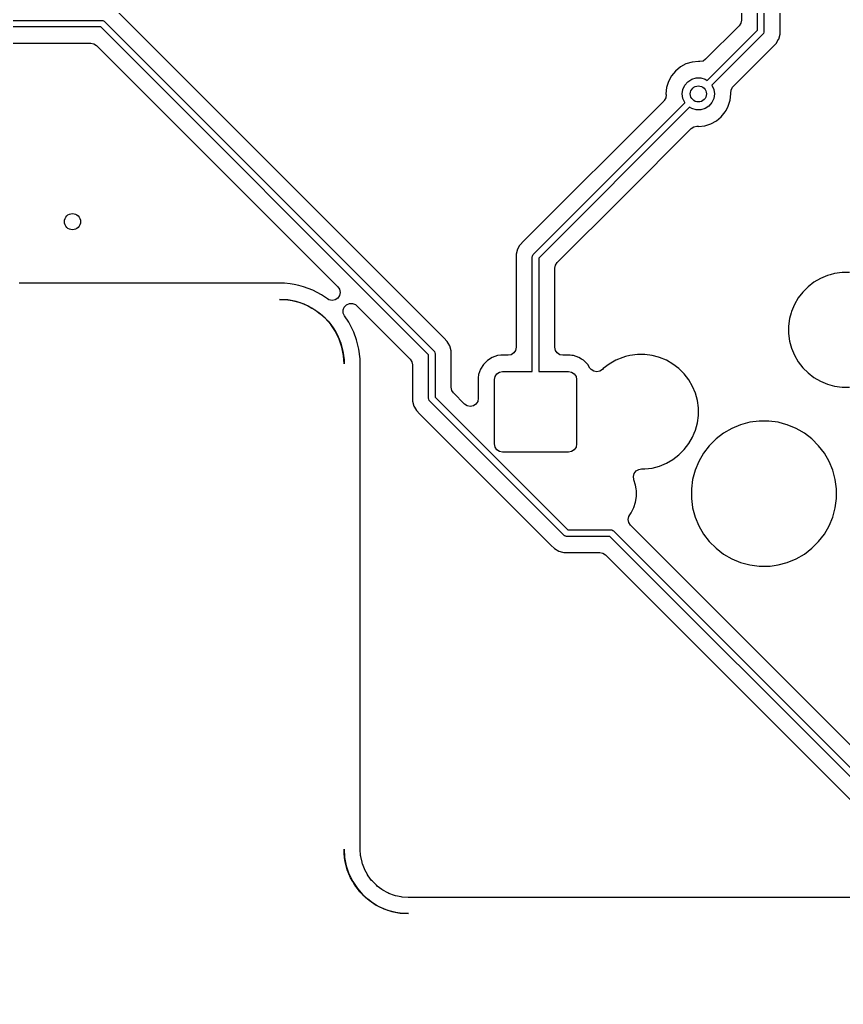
# Model space of a CAD drawing. Extents: x 17 to 170, y -181 to -32.
# Drawn here: x 95.4 to 120.95, y -145.36 to -114.83 of the extents above; entities that cross this region are included whole.
import ezdxf

# ---------------------------------------------------------------- set-up
doc = ezdxf.new("R2010")
doc.units = 0
doc.layers.add('BLACK', color=7, linetype='CONTINUOUS')

msp = doc.modelspace()

# ---------------------------------------------------------------- linework, layer by layer
at = {"layer": 'BLACK', "linetype": 'CONTINUOUS'}
for p, q in [((118.29, -115.15337), (118.29, -109.185)), ((118.49, -109.185), (118.49, -115.194792)), ((117.7895, -109.934498), (117.7895, -114.842916)), ((118.9905, -115.100457), (118.9905, -111.223029)), ((108.557195, -124.696609), (98.444999, -114.584413)), ((64.846873, -114.853127), (97.964478, -114.853127)), ((97.923056, -115.053127), (64.888294, -115.053127)), ((108.088482, -125.218553), (97.923056, -115.053127)), ((97.964478, -114.853127), (97.983987, -114.855048)), ((97.983987, -114.855048), (98.020035, -114.86998)), ((98.020035, -114.86998), (98.035189, -114.882416)), ((98.035189, -114.882416), (108.259193, -125.10642)), ((117.71657, -115.018986), (116.681283, -116.054272)), ((117.770546, -114.938204), (117.71657, -115.018986)), ((117.7895, -114.842916), (117.770546, -114.938204)), ((118.990501, -115.100475), (118.9905, -115.100457)), ((118.990501, -115.115735), (118.990501, -115.100475)), ((118.990501, -115.273849), (118.990501, -115.115735)), ((116.727946, -116.715423), (118.29, -115.15337)), ((118.460711, -115.265503), (116.872402, -116.853811)), ((118.473147, -115.250349), (118.460711, -115.265503)), ((118.488079, -115.214301), (118.473147, -115.250349)), ((118.49, -115.194792), (118.488079, -115.214301)), ((118.949577, -115.426577), (118.990501, -115.273849)), ((93.514182, -115.553627), (97.612603, -115.553627)), ((97.612603, -115.553627), (97.707891, -115.572581)), ((97.707891, -115.572581), (97.788673, -115.626557)), ((97.788673, -115.626557), (105.268462, -123.106346)), ((117.530509, -116.903516), (118.758713, -115.675313)), ((118.758713, -115.675313), (118.758716, -115.675312)), ((118.758716, -115.675312), (118.87052, -115.563508)), ((118.87052, -115.563508), (118.945495, -115.433647)), ((118.945495, -115.433647), (118.949577, -115.426577)), ((115.897364, -116.29298), (115.745021, -116.418006)), ((116.071167, -116.20008), (115.897364, -116.29298)), ((116.071175, -116.200077), (116.071167, -116.20008)), ((116.259769, -116.142867), (116.071175, -116.200077)), ((116.455901, -116.123551), (116.259769, -116.142867)), ((116.480814, -116.126004), (116.455901, -116.123551)), ((116.505213, -116.127202), (116.480814, -116.126004)), ((116.600501, -116.108248), (116.505213, -116.127202)), ((116.681283, -116.054272), (116.600501, -116.108248)), ((115.619989, -116.570355), (115.527089, -116.744158)), ((115.745015, -116.418012), (115.619989, -116.570355)), ((115.745021, -116.418006), (115.745015, -116.418012)), ((116.248193, -116.674076), (116.384744, -116.633981)), ((116.384744, -116.633981), (116.527058, -116.633981)), ((116.527058, -116.633981), (116.663609, -116.674076)), ((115.469876, -116.93276), (115.45056, -117.128892)), ((115.527086, -116.744166), (115.469876, -116.93276)), ((115.527089, -116.744158), (115.527086, -116.744166)), ((115.976155, -116.988026), (116.035274, -116.858572)), ((116.035274, -116.858572), (116.128471, -116.751017)), ((116.128471, -116.751017), (116.248193, -116.674076)), ((116.663609, -116.674076), (116.727946, -116.715423)), ((116.872402, -116.853811), (116.876528, -116.858572)), ((116.876528, -116.858572), (116.935647, -116.988026)), ((117.46831, -117.007299), (117.514107, -116.921615)), ((117.514107, -116.921615), (117.530509, -116.903516)), ((115.443487, -117.250492), (115.397686, -117.336173)), ((115.453013, -117.153805), (115.443487, -117.250492)), ((115.45056, -117.128892), (115.453013, -117.153805)), ((115.955901, -117.128892), (115.976155, -116.988026)), ((115.976155, -117.269758), (115.955901, -117.128892)), ((116.935647, -116.988026), (116.955901, -117.128892)), ((116.955901, -117.128892), (116.935647, -117.269758)), ((117.441925, -117.325024), (117.461242, -117.128892)), ((117.458788, -117.103981), (117.46831, -117.007299)), ((117.461242, -117.128892), (117.458788, -117.103981)), ((115.381281, -117.354274), (111.036286, -121.699271)), ((111.334289, -122.109082), (116.039399, -117.403972)), ((116.183854, -117.542359), (111.505, -122.221214)), ((115.397686, -117.336173), (115.381281, -117.354274)), ((116.035274, -117.399212), (115.976155, -117.269758)), ((116.039399, -117.403972), (116.035274, -117.399212)), ((116.248193, -117.583708), (116.183854, -117.542359)), ((116.783331, -117.506767), (116.663609, -117.583708)), ((116.876528, -117.399212), (116.783331, -117.506767)), ((116.935647, -117.269758), (116.876528, -117.399212)), ((117.315037, -117.643977), (117.384712, -117.513625)), ((117.384712, -117.513623), (117.384715, -117.513619)), ((117.384712, -117.513625), (117.384712, -117.513623)), ((117.384715, -117.513619), (117.441925, -117.325024)), ((116.384744, -117.623803), (116.248193, -117.583708)), ((116.527058, -117.623803), (116.384744, -117.623803)), ((116.663609, -117.583708), (116.527058, -117.623803)), ((117.014439, -117.964802), (117.166784, -117.839775)), ((117.166784, -117.839775), (117.291811, -117.68743)), ((117.291811, -117.68743), (117.315037, -117.643977)), ((116.23052, -118.203507), (116.311299, -118.149534)), ((116.311299, -118.149534), (116.406587, -118.13058)), ((116.406587, -118.13058), (116.430993, -118.131779)), ((116.430993, -118.131779), (116.445659, -118.133224)), ((116.445659, -118.133224), (116.455899, -118.134233)), ((116.455899, -118.134233), (116.455901, -118.134233)), ((116.455901, -118.134233), (116.652033, -118.114916)), ((116.652033, -118.114916), (116.840628, -118.057706)), ((116.840628, -118.057706), (116.847463, -118.054053)), ((116.847463, -118.054053), (117.014437, -117.964803)), ((117.014436, -117.964803), (117.014439, -117.964802)), ((117.014437, -117.964803), (117.014436, -117.964803)), ((114.118569, -120.315459), (116.23052, -118.203507)), ((112.07843, -122.355598), (114.118569, -120.315459)), ((110.92448, -121.811076), (110.911084, -121.834281)), ((110.924481, -121.811075), (110.92448, -121.811076)), ((111.036286, -121.699271), (110.924481, -121.811075)), ((110.845422, -121.948008), (110.804499, -122.100736)), ((110.804499, -122.100736), (110.804499, -122.278915)), ((110.845424, -121.948005), (110.845422, -121.948008)), ((110.911082, -121.834283), (110.845424, -121.948005)), ((110.911084, -121.834281), (110.911082, -121.834283)), ((111.306921, -122.160284), (111.321853, -122.124236)), ((111.321853, -122.124236), (111.334289, -122.109082)), ((110.804499, -122.278915), (110.8045, -122.278928)), ((110.8045, -122.278928), (110.8045, -124.9855)), ((111.305, -122.179793), (111.306921, -122.160284)), ((111.305, -125.735), (111.305, -122.179793)), ((111.505, -122.221214), (111.505, -125.735)), ((112.0055, -122.531668), (112.024454, -122.43638)), ((112.024454, -122.43638), (112.07843, -122.355598)), ((112.0055, -124.328628), (112.0055, -122.531668)), ((120.548832, -122.735795), (120.458051, -122.76012)), ((120.682874, -122.699879), (120.548832, -122.735795)), ((120.682878, -122.699878), (120.682874, -122.699879)), ((120.68288, -122.699878), (120.682878, -122.699878)), ((120.913628, -122.6695), (120.68288, -122.699878)), ((121.146372, -122.6695), (120.913628, -122.6695)), ((95.4089, -122.9995), (95.391136, -122.998866)), ((103.616246, -122.9995), (95.4089, -122.9995)), ((103.616252, -122.9995), (103.616246, -122.9995)), ((103.792277, -123.020873), (103.616252, -122.9995)), ((103.916547, -123.035962), (103.792277, -123.020873)), ((103.916549, -123.035962), (103.916547, -123.035962)), ((103.916551, -123.035963), (103.916549, -123.035962)), ((104.059084, -123.071094), (103.916551, -123.035963)), ((120.041467, -122.965558), (119.856819, -123.107244)), ((120.243032, -122.849184), (120.041467, -122.965558)), ((120.243041, -122.849179), (120.243032, -122.849184)), ((120.458051, -122.76012), (120.243041, -122.849179)), ((104.210267, -123.108357), (104.059084, -123.071094)), ((104.493107, -123.215624), (104.210267, -123.108357)), ((104.493124, -123.215632), (104.493107, -123.215624)), ((104.760954, -123.3562), (104.493124, -123.215632)), ((104.760972, -123.356211), (104.760954, -123.3562)), ((104.950944, -123.487339), (104.760972, -123.356211)), ((105.268462, -123.106346), (105.322438, -123.187128)), ((105.322438, -123.187128), (105.341392, -123.282416)), ((105.341392, -123.282416), (105.322438, -123.377704)), ((119.692244, -123.271819), (119.550558, -123.456467)), ((119.692247, -123.271815), (119.692244, -123.271819)), ((119.856815, -123.107247), (119.692247, -123.271815)), ((119.856819, -123.107244), (119.856815, -123.107247)), ((103.726045, -123.517109), (103.465, -123.5)), ((103.465, -123.5), (103.596087, -123.5)), ((103.596087, -123.5), (103.726045, -123.517109)), ((103.726058, -123.517111), (103.726045, -123.517109)), ((103.726045, -123.517109), (103.726052, -123.51711)), ((103.726052, -123.51711), (103.726058, -123.517111)), ((103.98263, -123.568146), (103.726058, -123.517111)), ((103.726058, -123.517111), (103.856018, -123.534221)), ((103.856018, -123.534221), (103.98263, -123.568146)), ((103.982644, -123.56815), (103.98263, -123.568146)), ((103.98263, -123.568146), (103.982638, -123.568148)), ((103.982638, -123.568148), (103.982644, -123.56815)), ((103.982644, -123.56815), (104.109258, -123.602076)), ((104.230364, -123.65224), (103.982644, -123.56815)), ((104.109258, -123.602076), (104.230364, -123.65224)), ((104.23037, -123.652242), (104.351475, -123.702406)), ((104.46499, -123.767944), (104.23037, -123.652242)), ((104.997104, -123.512462), (104.950944, -123.487339)), ((105.092392, -123.531416), (104.997104, -123.512462)), ((105.18768, -123.512462), (105.092392, -123.531416)), ((105.268462, -123.458486), (105.18768, -123.512462)), ((105.322438, -123.377704), (105.268462, -123.458486)), ((105.541135, -123.667684), (105.630323, -123.629153)), ((105.630323, -123.629153), (105.727467, -123.627686)), ((105.727467, -123.627686), (105.817778, -123.663506)), ((105.817778, -123.663506), (105.858653, -123.696537)), ((119.434179, -123.658041), (119.34512, -123.873051)), ((119.434184, -123.658032), (119.434179, -123.658041)), ((119.550558, -123.456467), (119.434184, -123.658032)), ((104.351475, -123.702406), (104.46499, -123.767944)), ((104.465008, -123.767954), (104.46499, -123.767944)), ((104.46499, -123.767944), (104.465, -123.767949)), ((104.465, -123.767949), (104.465008, -123.767954)), ((104.682514, -123.913287), (104.465008, -123.767954)), ((104.465008, -123.767954), (104.578524, -123.833493)), ((104.578524, -123.833493), (104.682514, -123.913287)), ((104.682531, -123.9133), (104.682514, -123.913287)), ((104.682514, -123.913287), (104.682523, -123.913293)), ((104.682523, -123.913293), (104.682531, -123.9133)), ((104.879205, -124.085778), (104.682531, -123.9133)), ((104.682531, -123.9133), (104.786521, -123.993094)), ((105.437662, -123.827723), (105.473482, -123.737412)), ((105.439129, -123.924867), (105.437662, -123.827723)), ((105.47766, -124.014055), (105.439129, -123.924867)), ((105.473482, -123.737412), (105.541135, -123.667684)), ((105.858653, -123.696537), (107.515052, -125.352936)), ((119.332807, -123.919006), (119.284879, -124.097874)), ((119.34512, -123.873051), (119.332807, -123.919006)), ((104.786521, -123.993094), (104.879205, -124.085778)), ((104.879221, -124.085794), (104.879205, -124.085778)), ((104.879205, -124.085778), (104.879214, -124.085786)), ((104.879214, -124.085786), (104.879221, -124.085794)), ((105.051699, -124.282468), (104.879221, -124.085794)), ((104.879221, -124.085794), (104.971906, -124.178479)), ((104.971906, -124.178479), (105.051699, -124.282468)), ((105.608788, -124.204027), (105.47766, -124.014055)), ((105.608799, -124.204045), (105.608788, -124.204027)), ((105.749367, -124.471875), (105.608799, -124.204045)), ((119.284879, -124.097874), (119.2545, -124.328628)), ((105.051712, -124.282485), (105.051699, -124.282468)), ((105.051699, -124.282468), (105.051707, -124.282477)), ((105.051707, -124.282477), (105.051712, -124.282485)), ((105.197045, -124.499991), (105.051712, -124.282485)), ((105.051712, -124.282485), (105.131507, -124.386476)), ((105.131507, -124.386476), (105.197045, -124.499991)), ((105.197055, -124.500009), (105.197045, -124.499991)), ((105.197045, -124.499991), (105.197051, -124.5)), ((105.197051, -124.5), (105.197055, -124.500009)), ((105.197055, -124.500009), (105.262594, -124.613525)), ((105.312757, -124.73463), (105.197055, -124.500009)), ((105.749375, -124.471892), (105.749367, -124.471875)), ((105.766875, -124.518036), (105.749375, -124.471892)), ((105.856643, -124.754734), (105.766875, -124.518036)), ((112.0055, -124.9855), (112.0055, -124.328628)), ((119.2545, -124.328628), (119.2545, -124.561372)), ((119.2545, -124.561372), (119.284879, -124.792126)), ((105.262594, -124.613525), (105.312757, -124.73463)), ((105.312762, -124.734643), (105.362924, -124.855742)), ((105.396849, -124.982355), (105.312762, -124.734643)), ((105.362924, -124.855742), (105.396849, -124.982355)), ((105.929037, -125.048449), (105.856643, -124.754734)), ((108.557198, -124.696611), (108.557195, -124.696609)), ((108.669002, -124.808415), (108.557198, -124.696611)), ((108.700095, -124.862271), (108.669002, -124.808415)), ((108.748059, -124.945346), (108.700095, -124.862271)), ((119.284879, -124.792126), (119.325935, -124.945347)), ((105.396853, -124.982369), (105.396849, -124.982355)), ((105.396849, -124.982355), (105.396852, -124.982362)), ((105.396852, -124.982362), (105.396853, -124.982369)), ((105.396853, -124.982369), (105.430779, -125.108982)), ((105.447888, -125.238941), (105.396853, -124.982369)), ((105.430779, -125.108982), (105.447888, -125.238941)), ((105.9655, -125.348748), (105.929037, -125.048449)), ((108.259193, -125.10642), (108.271629, -125.121574)), ((108.271629, -125.121574), (108.286561, -125.157622)), ((108.286561, -125.157622), (108.288482, -125.177131)), ((108.288482, -125.177131), (108.288482, -126.536804)), ((108.748059, -124.945347), (108.748059, -124.945346)), ((108.788982, -125.098073), (108.748059, -124.945347)), ((108.788982, -126.226351), (108.788982, -125.098073)), ((110.73157, -125.16157), (110.650788, -125.215546)), ((110.785546, -125.080788), (110.73157, -125.16157)), ((110.8045, -124.9855), (110.785546, -125.080788)), ((112.024454, -125.080788), (112.0055, -124.9855)), ((112.07843, -125.16157), (112.024454, -125.080788)), ((112.159212, -125.215546), (112.07843, -125.16157)), ((119.325935, -124.945347), (119.34512, -125.016948)), ((119.34512, -125.016948), (119.434179, -125.231958)), ((105.447891, -125.238964), (105.465, -125.368913)), ((105.465, -125.5), (105.447891, -125.238964)), ((105.465, -125.368913), (105.465, -125.5)), ((105.9655, -125.348754), (105.9655, -125.348748)), ((105.9655, -140.5411), (105.9655, -125.348754)), ((107.515052, -125.352936), (107.569028, -125.433718)), ((107.569028, -125.433718), (107.587982, -125.529006)), ((108.088482, -126.578226), (108.088482, -125.218553)), ((109.911346, -125.392286), (109.787286, -125.516346)), ((110.060667, -125.300185), (109.911346, -125.392286)), ((110.227199, -125.245001), (110.060667, -125.300185)), ((110.329994, -125.2345), (110.227199, -125.245001)), ((110.555501, -125.2345), (110.329994, -125.2345)), ((110.650788, -125.215546), (110.555501, -125.2345)), ((112.2545, -125.2345), (112.159212, -125.215546)), ((112.480009, -125.2345), (112.2545, -125.2345)), ((112.480011, -125.2345), (112.480009, -125.2345)), ((112.531403, -125.23975), (112.480011, -125.2345)), ((112.582797, -125.245001), (112.531403, -125.23975)), ((112.582798, -125.245001), (112.582797, -125.245001)), ((112.582802, -125.245002), (112.582798, -125.245001)), ((112.749332, -125.300184), (112.582802, -125.245002)), ((112.749332, -125.300185), (112.74933, -125.300184)), ((112.74933, -125.300184), (112.749332, -125.300184)), ((112.749334, -125.300186), (112.749332, -125.300185)), ((112.834856, -125.352936), (112.749334, -125.300186)), ((112.893615, -125.389179), (112.834856, -125.352936)), ((112.898656, -125.392288), (112.893615, -125.389179)), ((113.022712, -125.516344), (112.898656, -125.392288)), ((113.893032, -125.389184), (113.691467, -125.505558)), ((113.893041, -125.389179), (113.893032, -125.389184)), ((114.108051, -125.30012), (113.893041, -125.389179)), ((114.198832, -125.275795), (114.108051, -125.30012)), ((114.332874, -125.239879), (114.198832, -125.275795)), ((114.332878, -125.239878), (114.332874, -125.239879)), ((114.33288, -125.239878), (114.332878, -125.239878)), ((114.563628, -125.2095), (114.33288, -125.239878)), ((114.796372, -125.2095), (114.563628, -125.2095)), ((115.027119, -125.239878), (114.796372, -125.2095)), ((115.027126, -125.239879), (115.027119, -125.239878)), ((115.220271, -125.291632), (115.027126, -125.239879)), ((115.251948, -125.30012), (115.220271, -125.291632)), ((115.466958, -125.389179), (115.251948, -125.30012)), ((115.466967, -125.389184), (115.466958, -125.389179)), ((115.466969, -125.389185), (115.466967, -125.389184)), ((115.668532, -125.505558), (115.466969, -125.389185)), ((119.434179, -125.231958), (119.434184, -125.231967)), ((119.434184, -125.231967), (119.434185, -125.231969)), ((119.434185, -125.231969), (119.550558, -125.433532)), ((119.550558, -125.433532), (119.692244, -125.618181)), ((107.587982, -125.529006), (107.587982, -126.483891)), ((109.695184, -125.665668), (109.640002, -125.832197)), ((109.787286, -125.516346), (109.695184, -125.665668)), ((110.203223, -125.808223), (110.284329, -125.75403)), ((110.284329, -125.75403), (110.38, -125.735)), ((110.38, -125.735), (111.305, -125.735)), ((111.505, -125.735), (112.43, -125.735)), ((112.43, -125.735), (112.525671, -125.75403)), ((112.525671, -125.75403), (112.606777, -125.808223)), ((113.022713, -125.516346), (113.022712, -125.516344)), ((113.022714, -125.516347), (113.022713, -125.516346)), ((113.092012, -125.628698), (113.022714, -125.516347)), ((113.127869, -125.674048), (113.092012, -125.628698)), ((113.208649, -125.728026), (113.127869, -125.674048)), ((113.303937, -125.746981), (113.208649, -125.728026)), ((113.399226, -125.728028), (113.303937, -125.746981)), ((113.480008, -125.674053), (113.399226, -125.728028)), ((113.506805, -125.647256), (113.480008, -125.674053)), ((113.506819, -125.647244), (113.506805, -125.647256)), ((113.691467, -125.505558), (113.506819, -125.647244)), ((115.853181, -125.647244), (115.668532, -125.505558)), ((116.017756, -125.811819), (115.853181, -125.647244)), ((119.692244, -125.618181), (119.856819, -125.782756)), ((119.856819, -125.782756), (120.041468, -125.924442)), ((109.640001, -125.832204), (109.6295, -125.934988)), ((109.6295, -125.934988), (109.6295, -126.568869)), ((109.640002, -125.832197), (109.640001, -125.832204)), ((110.13, -125.985), (110.14903, -125.889329)), ((110.13, -127.985), (110.13, -125.985)), ((110.14903, -125.889329), (110.203223, -125.808223)), ((112.606777, -125.808223), (112.66097, -125.889329)), ((112.66097, -125.889329), (112.68, -125.985)), ((112.68, -125.985), (112.68, -127.985)), ((116.159442, -125.996468), (116.017756, -125.811819)), ((116.275815, -126.198031), (116.159442, -125.996468)), ((120.041468, -125.924442), (120.243031, -126.040815)), ((120.243031, -126.040815), (120.243034, -126.040816)), ((120.243034, -126.040816), (120.243041, -126.04082)), ((120.243041, -126.04082), (120.458051, -126.129879)), ((108.807936, -126.321639), (108.788982, -126.226351)), ((108.861912, -126.402421), (108.807936, -126.321639)), ((109.20443, -126.744939), (108.861912, -126.402421)), ((116.275815, -126.198032), (116.275815, -126.198031)), ((116.27582, -126.198041), (116.275815, -126.198032)), ((116.364879, -126.413051), (116.27582, -126.198041)), ((116.36488, -126.413055), (116.364879, -126.413051)), ((116.364882, -126.41306), (116.36488, -126.413055)), ((116.425121, -126.637874), (116.364882, -126.41306)), ((120.458051, -126.129879), (120.458055, -126.12988)), ((120.458055, -126.12988), (120.45806, -126.129882)), ((120.45806, -126.129882), (120.682874, -126.190121)), ((120.682874, -126.190121), (120.913628, -126.2205)), ((120.913628, -126.2205), (121.146372, -126.2205)), ((107.587982, -126.483891), (107.587981, -126.483909)), ((107.587981, -126.483909), (107.587981, -126.499169)), ((107.587981, -126.499169), (107.587981, -126.657283)), ((107.587981, -126.657283), (107.628905, -126.810011)), ((108.090403, -126.597735), (108.088482, -126.578226)), ((108.105335, -126.633783), (108.090403, -126.597735)), ((108.117771, -126.648937), (108.105335, -126.633783)), ((112.289545, -130.82071), (108.117771, -126.648937)), ((108.288482, -126.536804), (112.401677, -130.65)), ((109.610546, -126.664157), (109.55657, -126.744939)), ((109.6295, -126.568869), (109.610546, -126.664157)), ((116.4555, -126.868628), (116.425121, -126.637874)), ((107.628905, -126.810011), (107.650409, -126.847257)), ((107.650409, -126.847257), (107.707962, -126.946942)), ((107.707962, -126.946942), (107.819766, -127.058746)), ((109.285212, -126.798915), (109.20443, -126.744939)), ((109.3805, -126.817869), (109.285212, -126.798915)), ((109.475788, -126.798915), (109.3805, -126.817869)), ((109.55657, -126.744939), (109.475788, -126.798915)), ((116.4555, -127.101372), (116.4555, -126.868628)), ((107.819766, -127.058746), (107.819768, -127.058747)), ((107.819768, -127.058747), (111.879734, -131.118713)), ((116.425121, -127.332126), (116.4555, -127.101372)), ((118.050011, -127.313006), (117.765049, -127.38936)), ((118.342493, -127.2745), (118.050011, -127.313006)), ((118.342494, -127.2745), (118.342493, -127.2745)), ((118.637506, -127.2745), (118.342494, -127.2745)), ((118.637507, -127.2745), (118.637506, -127.2745)), ((118.929989, -127.313006), (118.637507, -127.2745)), ((118.929993, -127.313007), (118.929988, -127.313006)), ((118.929988, -127.313006), (118.929989, -127.313006)), ((119.091555, -127.356297), (118.929993, -127.313007)), ((116.326435, -127.649762), (116.364879, -127.556948)), ((116.364879, -127.556945), (116.364882, -127.55694)), ((116.364879, -127.556948), (116.364879, -127.556945)), ((116.364882, -127.55694), (116.425121, -127.332126)), ((117.492496, -127.502255), (117.23701, -127.649759)), ((117.4925, -127.502253), (117.492496, -127.502255)), ((117.765049, -127.38936), (117.4925, -127.502253)), ((119.21495, -127.38936), (119.091555, -127.356297)), ((119.487499, -127.502253), (119.21495, -127.38936)), ((119.487503, -127.502255), (119.487499, -127.502253)), ((119.487505, -127.502256), (119.487503, -127.502255)), ((119.487507, -127.502257), (119.487505, -127.502256)), ((119.582221, -127.55694), (119.487507, -127.502257)), ((119.742989, -127.649759), (119.582221, -127.55694)), ((116.159442, -127.973532), (116.275815, -127.771969)), ((116.275815, -127.771969), (116.326435, -127.649762)), ((117.002963, -127.829349), (116.794349, -128.037963)), ((117.237005, -127.649762), (117.002963, -127.829349)), ((117.23701, -127.649759), (117.237005, -127.649762)), ((119.742994, -127.649762), (119.742989, -127.649759)), ((119.977036, -127.829349), (119.742994, -127.649762)), ((119.977037, -127.82935), (119.977036, -127.829349)), ((119.977042, -127.829354), (119.977037, -127.82935)), ((120.185646, -128.037958), (119.977042, -127.829354)), ((110.14903, -128.080671), (110.13, -127.985)), ((110.203223, -128.161777), (110.14903, -128.080671)), ((110.284329, -128.21597), (110.203223, -128.161777)), ((110.38, -128.235), (110.284329, -128.21597)), ((112.43, -128.235), (110.38, -128.235)), ((112.525671, -128.21597), (112.43, -128.235)), ((112.606777, -128.161777), (112.525671, -128.21597)), ((112.66097, -128.080671), (112.606777, -128.161777)), ((112.68, -127.985), (112.66097, -128.080671)), ((115.853181, -128.322756), (116.017756, -128.158181)), ((116.017756, -128.158181), (116.159442, -127.973532)), ((116.794349, -128.037963), (116.614762, -128.272005)), ((120.365238, -128.272006), (120.185646, -128.037958)), ((115.466969, -128.580815), (115.668532, -128.464442)), ((115.668532, -128.464442), (115.853181, -128.322756)), ((116.467253, -128.5275), (116.35436, -128.800049)), ((116.467255, -128.527496), (116.467253, -128.5275)), ((116.614759, -128.27201), (116.467255, -128.527496)), ((116.614762, -128.272005), (116.614759, -128.27201)), ((120.512743, -128.527493), (120.365238, -128.272006)), ((120.625639, -128.800048), (120.512743, -128.527493)), ((114.465879, -128.896455), (114.526028, -128.820158)), ((114.526028, -128.820158), (114.610795, -128.772686)), ((114.610795, -128.772686), (114.687739, -128.7605)), ((114.687739, -128.7605), (114.796372, -128.7605)), ((114.796372, -128.7605), (115.027126, -128.730121)), ((115.027126, -128.730121), (115.25194, -128.669882)), ((115.25194, -128.669882), (115.251945, -128.669879)), ((115.251945, -128.669879), (115.251948, -128.669879)), ((115.251948, -128.669879), (115.466958, -128.58082)), ((115.466958, -128.58082), (115.466961, -128.580818)), ((115.466961, -128.580818), (115.466969, -128.580815)), ((116.35436, -128.800049), (116.278006, -129.085011)), ((120.701993, -129.085007), (120.625639, -128.800048)), ((114.439507, -128.989962), (114.465879, -128.896455)), ((114.450925, -129.086444), (114.439507, -128.989962)), ((114.45304, -129.092955), (114.450925, -129.086444)), ((114.453042, -129.092958), (114.45304, -129.092955)), ((114.507786, -129.261445), (114.453042, -129.092958)), ((116.278006, -129.085011), (116.2395, -129.377493)), ((120.7405, -129.377494), (120.701993, -129.085007)), ((114.507787, -129.261454), (114.507786, -129.261445)), ((114.507788, -129.261456), (114.507787, -129.261454)), ((114.526167, -129.377493), (114.507788, -129.261456)), ((114.535499, -129.436411), (114.526167, -129.377493)), ((114.535499, -129.436418), (114.535499, -129.436411)), ((114.5355, -129.436421), (114.535499, -129.436418)), ((114.5355, -129.613579), (114.5355, -129.436421)), ((116.2395, -129.377493), (116.2395, -129.672506)), ((120.7405, -129.436411), (120.7405, -129.377494)), ((120.7405, -129.672506), (120.7405, -129.436411)), ((114.507786, -129.788555), (114.5355, -129.613579)), ((116.2395, -129.672506), (116.276961, -129.957052)), ((120.701993, -129.964993), (120.7405, -129.672506)), ((114.372614, -130.11489), (114.411063, -130.03943)), ((114.411063, -130.03943), (114.453042, -129.957042)), ((114.453042, -129.957042), (114.507786, -129.788555)), ((116.276961, -129.957052), (116.278007, -129.964993)), ((116.278007, -129.964993), (116.278397, -129.966447)), ((116.278397, -129.966447), (116.35436, -130.24995)), ((120.625639, -130.249952), (120.701993, -129.964993)), ((114.278166, -130.325791), (114.29712, -130.230503)), ((114.29712, -130.421079), (114.278166, -130.325791)), ((114.29712, -130.230503), (114.325722, -130.179431)), ((114.325722, -130.179431), (114.372614, -130.11489)), ((116.35436, -130.24995), (116.467253, -130.522499)), ((120.512743, -130.522507), (120.625639, -130.249952)), ((112.401677, -130.65), (113.75, -130.65)), ((113.75, -130.65), (113.769509, -130.651921)), ((113.769509, -130.651921), (113.805557, -130.666853)), ((113.805557, -130.666853), (113.820711, -130.679289)), ((113.820711, -130.679289), (128.390837, -145.249415)), ((114.351096, -130.501861), (114.29712, -130.421079)), ((128.45373, -144.604494), (114.351096, -130.501861)), ((116.467253, -130.522499), (116.467255, -130.522503)), ((116.467255, -130.522503), (116.467257, -130.522507)), ((116.467257, -130.522507), (116.614762, -130.777994)), ((120.365238, -130.777994), (120.512743, -130.522507)), ((112.304698, -130.833147), (112.289545, -130.82071)), ((112.315256, -130.83752), (112.304698, -130.833147)), ((112.340747, -130.848079), (112.315256, -130.83752)), ((112.360256, -130.85), (112.340747, -130.848079)), ((113.708578, -130.85), (112.360256, -130.85)), ((128.220126, -145.361548), (113.708578, -130.85)), ((116.614762, -130.777994), (116.794354, -131.012042)), ((120.185646, -131.012042), (120.365238, -130.777994)), ((111.879734, -131.118713), (111.879736, -131.118716)), ((111.879736, -131.118716), (111.99154, -131.23052)), ((111.99154, -131.23052), (112.128472, -131.309577)), ((116.794354, -131.012042), (117.002958, -131.220646)), ((117.002958, -131.220646), (117.237006, -131.400238)), ((119.742994, -131.400238), (119.977042, -131.220646)), ((119.977042, -131.220646), (120.185646, -131.012042)), ((112.128472, -131.309577), (112.240275, -131.339534)), ((112.240275, -131.339534), (112.281198, -131.3505)), ((112.281198, -131.3505), (112.281199, -131.3505)), ((112.281199, -131.3505), (113.398125, -131.3505)), ((113.398125, -131.3505), (113.493413, -131.369454)), ((113.493413, -131.369454), (113.574195, -131.42343)), ((113.574195, -131.42343), (124.281817, -142.131052)), ((117.237006, -131.400238), (117.492493, -131.547743)), ((117.492493, -131.547743), (117.492498, -131.547745)), ((117.492498, -131.547745), (117.4925, -131.547746)), ((117.4925, -131.547746), (117.493362, -131.548103)), ((117.493362, -131.548103), (117.765048, -131.660639)), ((119.214952, -131.660639), (119.487507, -131.547743)), ((119.487507, -131.547743), (119.742994, -131.400238)), ((117.765048, -131.660639), (118.050007, -131.736993)), ((118.050007, -131.736993), (118.269372, -131.765873)), ((118.269372, -131.765873), (118.342493, -131.7755)), ((118.342493, -131.7755), (118.342494, -131.7755)), ((118.342494, -131.7755), (118.637507, -131.7755)), ((118.637507, -131.7755), (118.686253, -131.769082)), ((118.686253, -131.769082), (118.929993, -131.736993)), ((118.929993, -131.736993), (119.214952, -131.660639)), ((105.465, -140.681087), (105.465, -140.55)), ((105.465, -140.55), (105.482109, -140.811048)), ((105.482109, -140.811048), (105.465, -140.681087)), ((105.966134, -140.558863), (105.9655, -140.5411)), ((105.979493, -140.745645), (105.966134, -140.558863)), ((105.984546, -140.780793), (105.979493, -140.745645)), ((105.482111, -140.811058), (105.482109, -140.811048)), ((105.482109, -140.811048), (105.48211, -140.811052)), ((105.48211, -140.811052), (105.482111, -140.811058)), ((105.499221, -140.941018), (105.482111, -140.811058)), ((105.482111, -140.811058), (105.533146, -141.067632)), ((105.533146, -141.067632), (105.499221, -140.941018)), ((105.567076, -141.194258), (105.53315, -141.067644)), ((105.53315, -141.067644), (105.61724, -141.315364)), ((106.022455, -140.95506), (105.984546, -140.780793)), ((106.032463, -140.989143), (106.022455, -140.95506)), ((106.037091, -141.001551), (106.032463, -140.989143)), ((106.094783, -141.156228), (106.037091, -141.001551)), ((105.61724, -141.315364), (105.567076, -141.194258)), ((105.667406, -141.436475), (105.617242, -141.315369)), ((105.617242, -141.315369), (105.732944, -141.54999)), ((106.10954, -141.188542), (106.094783, -141.156228)), ((106.187904, -141.332057), (106.10954, -141.188542)), ((106.195004, -141.345059), (106.187904, -141.332057)), ((106.214212, -141.374947), (106.195004, -141.345059)), ((106.320913, -141.517483), (106.214212, -141.374947)), ((105.732944, -141.54999), (105.667406, -141.436475)), ((105.732949, -141.55), (105.732944, -141.54999)), ((105.732944, -141.54999), (105.732954, -141.550008)), ((105.732954, -141.550008), (105.732949, -141.55)), ((105.798493, -141.663524), (105.732954, -141.550008)), ((105.732954, -141.550008), (105.878287, -141.767514)), ((105.878287, -141.767514), (105.798493, -141.663524)), ((106.321078, -141.517703), (106.320913, -141.517483)), ((106.344343, -141.544553), (106.321078, -141.517703)), ((106.470446, -141.670656), (106.344343, -141.544553)), ((106.497296, -141.693921), (106.470446, -141.670656)), ((105.878293, -141.767523), (105.878287, -141.767514)), ((105.878287, -141.767514), (105.8783, -141.767531)), ((105.8783, -141.767531), (105.878293, -141.767523)), ((105.958094, -141.871521), (105.8783, -141.767531)), ((105.8783, -141.767531), (106.050778, -141.964205)), ((106.050778, -141.964205), (105.958094, -141.871521)), ((106.050786, -141.964214), (106.050778, -141.964205)), ((106.050778, -141.964205), (106.050794, -141.964221)), ((106.050794, -141.964221), (106.050786, -141.964214)), ((106.143479, -142.056906), (106.050794, -141.964221)), ((106.050794, -141.964221), (106.247468, -142.136699)), ((106.640052, -141.800787), (106.497296, -141.693921)), ((106.66994, -141.819995), (106.640052, -141.800787)), ((106.826457, -141.905459), (106.66994, -141.819995)), ((106.858771, -141.920216), (106.826457, -141.905459)), ((107.02585, -141.982534), (106.858771, -141.920216)), ((107.059939, -141.992544), (107.02585, -141.982534)), ((106.247468, -142.136699), (106.143479, -142.056906)), ((106.247477, -142.136707), (106.247468, -142.136699)), ((106.247468, -142.136699), (106.247485, -142.136712)), ((106.247485, -142.136712), (106.247477, -142.136707)), ((106.351476, -142.216507), (106.247485, -142.136712)), ((106.247485, -142.136712), (106.464991, -142.282045)), ((106.464991, -142.282045), (106.351476, -142.216507)), ((106.465, -142.282051), (106.464991, -142.282045)), ((106.464991, -142.282045), (106.465009, -142.282055)), ((106.465009, -142.282055), (106.465, -142.282051)), ((106.578525, -142.347594), (106.465009, -142.282055)), ((106.465009, -142.282055), (106.69963, -142.397757)), ((107.234195, -142.030451), (107.059939, -141.992544)), ((107.26936, -142.035507), (107.234195, -142.030451)), ((107.456136, -142.048866), (107.26936, -142.035507)), ((107.4739, -142.0495), (107.456136, -142.048866)), ((122.666246, -142.0495), (107.4739, -142.0495)), ((106.69963, -142.397757), (106.578525, -142.347594)), ((106.699633, -142.397759), (106.69963, -142.397757)), ((106.69963, -142.397757), (106.699635, -142.397759)), ((106.699635, -142.397759), (106.699633, -142.397759)), ((106.820742, -142.447924), (106.699635, -142.397759)), ((106.699635, -142.397759), (106.947355, -142.481849)), ((106.947355, -142.481849), (106.820742, -142.447924)), ((106.947362, -142.481852), (106.947355, -142.481849)), ((106.947355, -142.481849), (106.947369, -142.481853)), ((106.947369, -142.481853), (106.947362, -142.481852)), ((107.073982, -142.515779), (106.947369, -142.481853)), ((106.947369, -142.481853), (107.203941, -142.532888)), ((107.203941, -142.532888), (107.073982, -142.515779)), ((107.203948, -142.53289), (107.203941, -142.532888)), ((107.203941, -142.532888), (107.203954, -142.53289)), ((107.203954, -142.53289), (107.203948, -142.53289)), ((107.333913, -142.55), (107.203954, -142.53289)), ((107.203954, -142.53289), (107.465, -142.55)), ((107.465, -142.55), (107.333913, -142.55))]:
    msp.add_line(p, q, dxfattribs=at)
at = {"layer": 'BLACK'}
for centre in [(116.455901, -117.128892), (97.041776, -121.090066)]:
    msp.add_circle(centre, 0.25, dxfattribs=at)

doc.saveas('drawing.dxf')
